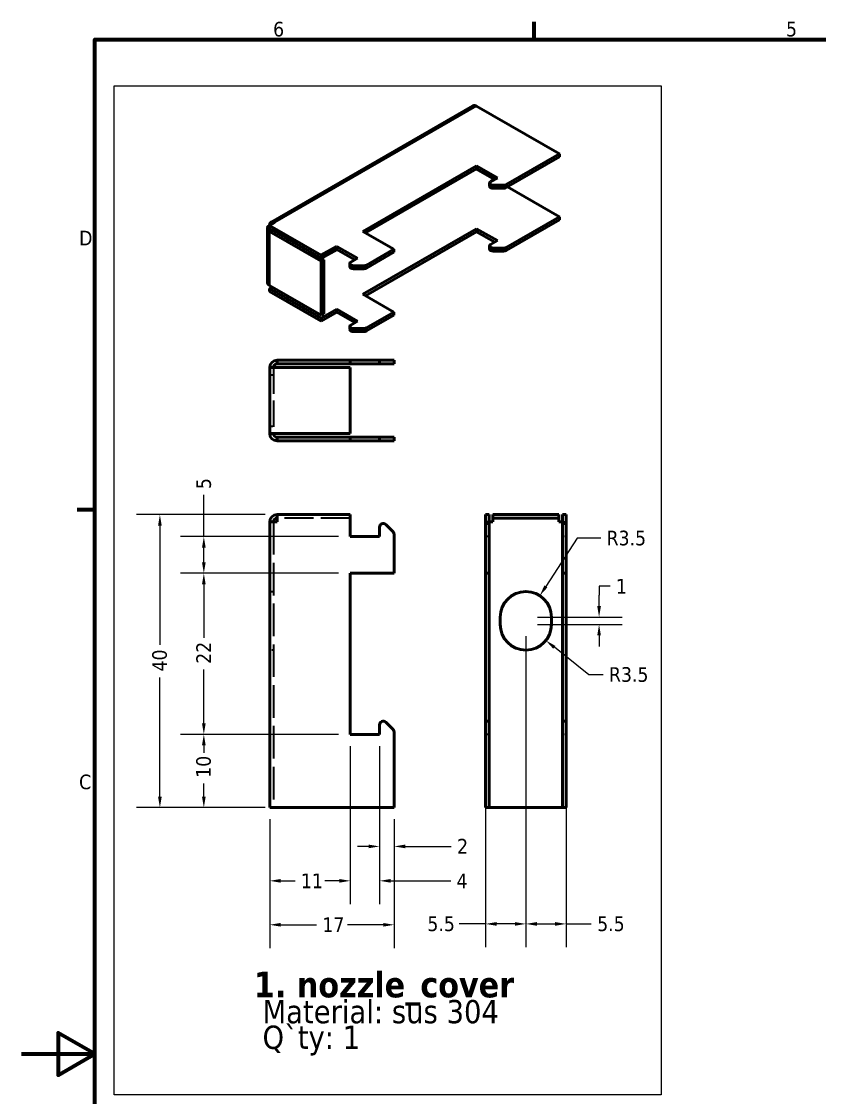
# Model space of a CAD drawing. Header units: millimetres. Extents: x 0 to 420, y 0 to 297.
# Drawn here: x 0 to 109, y 142.5 to 289.4 of the extents above; entities that cross this region are included whole.
import ezdxf

# ---------------------------------------------------------------- set-up
doc = ezdxf.new("R2010")
doc.units = ezdxf.units.MM
doc.linetypes.add('DASHED', pattern=[0.2067, 0.1654, -0.0413])
for name, color, linetype, lineweight in [('Border (ANSI)', 7, 'Continuous', 70), ('Dimension (ANSI)', 7, 'Continuous', 25), ('Hidden (ANSI)', 7, 'DASHED', 35), ('Sketch Geometry (ANSI)', 7, 'Continuous', 25), ('Symbol (ANSI)', 7, 'Continuous', 25), ('Visible (ANSI)', 7, 'Continuous', 50), ('Visible Narrow (ANSI)', 7, 'Continuous', 35)]:
    doc.layers.add(name, color=color, linetype=linetype, lineweight=lineweight)
doc.styles.add('Note Text (ANSI)', font='tahoma.ttf')
doc.dimstyles.new('Default - mm (ANSI)', dxfattribs={"dimtxt": 2, "dimasz": 1.5, "dimexe": 3.175, "dimexo": 1.6002, "dimgap": 0.8, "dimtad": 0, "dimtoh": 1, "dimrnd": 1e-08, "dimzin": 12, "dimdsep": 46, "dimtxsty": 'Note Text (ANSI)', "dimcen": 0.09, "dimdle": 10, "dimclrd": 256, "dimclre": 256, "dimclrt": 256, "dimadec": 1, "dimazin": 3, "dimtfac": 0.65, "dimtofl": 0, "dimtmove": 0, "dimatfit": 3, "dimfxl": 1, "dimtolj": 1, "dimtzin": 4, "dimlwd": 15, "dimlwe": 15, "dimarcsym": 0})

# ---------------------------------------------------------------- blocks, each defined once
blk = doc.blocks.new('Borders Default Border')
at = {"layer": 'Border (ANSI)'}
for p, q in [((70, 287), (70, 289.4)), ((10, 222.75), (7.6, 222.75))]:
    blk.add_line(p, q, dxfattribs=at)
at = {"layer": 'Border (ANSI)', "flags": 128}
for points in [[(10, 10), (10, 287), (410, 287), (410, 10), (10, 10)], [(0, 148.5), (10, 148.5), (5, 151.39), (5, 145.61), (10, 148.5)]]:
    blk.add_lwpolyline(points, dxfattribs=at)
at = {"layer": 'Border (ANSI)', "char_height": 2, "attachment_point": 7, "style": 'Note Text (ANSI)'}
for s, insert in [('6', (34.36, 287.36)), ('5', (104.41, 287.36)), ('D', (7.87, 258.87)), ('C', (7.86, 184.59))]:
    blk.add_mtext(s, dxfattribs=dict(at, insert=insert))
blk = doc.blocks.new('*D7')
at = {"layer": 'Defpoints', "color": 0, "transparency": 16777216}
for p in [(34.9, 222.12), (18.9, 182.12), (34.9, 182.12)]:
    blk.add_point(p, dxfattribs=at)
at = {"layer": 'Dimension (ANSI)', "lineweight": 15, "transparency": 16777216}
for p, q in [((33.29, 222.12), (15.72, 222.12)), ((18.9, 220.62), (18.9, 204.34)), ((18.9, 183.62), (18.9, 199.9)), ((33.29, 182.12), (15.72, 182.12))]:
    blk.add_line(p, q, dxfattribs=at)
at = {"layer": 'Dimension (ANSI)', "transparency": 16777216}
for points in [[(18.65, 220.62), (19.15, 220.62), (18.9, 222.12)], [(18.65, 183.62), (19.15, 183.62), (18.9, 182.12)]]:
    blk.add_solid(points, dxfattribs=at)
at = {"layer": 'Dimension (ANSI)', "lineweight": 18, "transparency": 16777216, "insert": (17.85, 200.7), "char_height": 2, "attachment_point": 1, "rotation": 90, "style": 'Note Text (ANSI)'}
blk.add_mtext('\\A1;40', dxfattribs=at)
blk = doc.blocks.new('*D8')
at = {"layer": 'Defpoints', "color": 0, "transparency": 16777216}
for p in [(24.9, 192.12), (44.9, 192.12), (34.9, 182.12)]:
    blk.add_point(p, dxfattribs=at)
at = {"layer": 'Dimension (ANSI)', "lineweight": 15, "transparency": 16777216}
for p, q in [((43.29, 192.12), (21.72, 192.12)), ((24.9, 190.62), (24.9, 189.58)), ((24.9, 183.62), (24.9, 185.39)), ((33.29, 182.12), (21.72, 182.12))]:
    blk.add_line(p, q, dxfattribs=at)
at = {"layer": 'Dimension (ANSI)', "transparency": 16777216}
for points in [[(24.65, 190.62), (25.15, 190.62), (24.9, 192.12)], [(24.65, 183.62), (25.15, 183.62), (24.9, 182.12)]]:
    blk.add_solid(points, dxfattribs=at)
at = {"layer": 'Dimension (ANSI)', "lineweight": 18, "transparency": 16777216, "insert": (23.85, 186.19), "char_height": 2, "attachment_point": 1, "rotation": 90, "style": 'Note Text (ANSI)'}
blk.add_mtext('\\A1;10', dxfattribs=at)
blk = doc.blocks.new('*D9')
at = {"layer": 'Defpoints', "color": 0, "transparency": 16777216}
for p in [(24.9, 214.12), (44.9, 214.12), (44.9, 192.12)]:
    blk.add_point(p, dxfattribs=at)
at = {"layer": 'Dimension (ANSI)', "lineweight": 15, "transparency": 16777216}
for p, q in [((43.29, 214.12), (21.72, 214.12)), ((24.9, 212.62), (24.9, 205.29)), ((24.9, 193.62), (24.9, 200.95)), ((43.29, 192.12), (21.72, 192.12))]:
    blk.add_line(p, q, dxfattribs=at)
at = {"layer": 'Dimension (ANSI)', "transparency": 16777216}
for points in [[(24.65, 212.62), (25.15, 212.62), (24.9, 214.12)], [(24.65, 193.62), (25.15, 193.62), (24.9, 192.12)]]:
    blk.add_solid(points, dxfattribs=at)
at = {"layer": 'Dimension (ANSI)', "lineweight": 18, "transparency": 16777216, "insert": (23.87, 201.75), "char_height": 2, "attachment_point": 1, "rotation": 90, "style": 'Note Text (ANSI)'}
blk.add_mtext('\\A1;22', dxfattribs=at)
blk = doc.blocks.new('*D10')
at = {"layer": 'Defpoints', "color": 0, "transparency": 16777216}
for p in [(24.9, 219.12), (44.9, 219.12), (44.9, 214.12)]:
    blk.add_point(p, dxfattribs=at)
at = {"layer": 'Dimension (ANSI)', "lineweight": 15, "transparency": 16777216}
for p, q in [((24.9, 219.12), (24.9, 224.8)), ((43.29, 219.12), (21.72, 219.12)), ((24.9, 215.62), (24.9, 217.62)), ((43.29, 214.12), (21.72, 214.12))]:
    blk.add_line(p, q, dxfattribs=at)
at = {"layer": 'Dimension (ANSI)', "transparency": 16777216}
for points in [[(24.65, 217.62), (25.15, 217.62), (24.9, 219.12)], [(24.65, 215.62), (25.15, 215.62), (24.9, 214.12)]]:
    blk.add_solid(points, dxfattribs=at)
at = {"layer": 'Dimension (ANSI)', "lineweight": 18, "transparency": 16777216, "insert": (23.87, 225.6), "char_height": 2, "attachment_point": 1, "rotation": 90, "style": 'Note Text (ANSI)'}
blk.add_mtext('\\A1;5', dxfattribs=at)
blk = doc.blocks.new('*D11')
at = {"layer": 'Defpoints', "color": 0, "transparency": 16777216}
for p in [(33.9, 182.12), (50.9, 182.12), (50.9, 166.12)]:
    blk.add_point(p, dxfattribs=at)
at = {"layer": 'Dimension (ANSI)', "lineweight": 15, "transparency": 16777216}
for p, q in [((33.9, 180.52), (33.9, 162.95)), ((50.9, 180.52), (50.9, 162.95)), ((35.4, 166.12), (40.29, 166.12)), ((49.4, 166.12), (44.5, 166.12))]:
    blk.add_line(p, q, dxfattribs=at)
at = {"layer": 'Dimension (ANSI)', "transparency": 16777216}
for points in [[(35.4, 166.37), (35.4, 165.87), (33.9, 166.12)], [(49.4, 166.37), (49.4, 165.87), (50.9, 166.12)]]:
    blk.add_solid(points, dxfattribs=at)
at = {"layer": 'Dimension (ANSI)', "lineweight": 18, "transparency": 16777216, "insert": (41.09, 167.12), "char_height": 2, "attachment_point": 1, "style": 'Note Text (ANSI)'}
blk.add_mtext('\\A1;17', dxfattribs=at)
blk = doc.blocks.new('*D12')
at = {"layer": 'Defpoints', "color": 0, "transparency": 16777216}
for p in [(44.9, 192.12), (33.9, 182.12), (44.9, 172.12)]:
    blk.add_point(p, dxfattribs=at)
at = {"layer": 'Dimension (ANSI)', "lineweight": 15, "transparency": 16777216}
for p, q in [((44.9, 190.52), (44.9, 168.95)), ((33.9, 180.52), (33.9, 168.95)), ((35.4, 172.12), (37.36, 172.12)), ((43.4, 172.12), (41.43, 172.12))]:
    blk.add_line(p, q, dxfattribs=at)
at = {"layer": 'Dimension (ANSI)', "transparency": 16777216}
for points in [[(35.4, 172.37), (35.4, 171.87), (33.9, 172.12)], [(43.4, 172.37), (43.4, 171.87), (44.9, 172.12)]]:
    blk.add_solid(points, dxfattribs=at)
at = {"layer": 'Dimension (ANSI)', "lineweight": 18, "transparency": 16777216, "insert": (38.16, 173.12), "char_height": 2, "attachment_point": 1, "style": 'Note Text (ANSI)'}
blk.add_mtext('\\A1;11', dxfattribs=at)
blk = doc.blocks.new('*D13')
at = {"layer": 'Defpoints', "color": 0, "transparency": 16777216}
for p in [(44.9, 192.12), (48.9, 192.12), (48.9, 172.12)]:
    blk.add_point(p, dxfattribs=at)
at = {"layer": 'Dimension (ANSI)', "lineweight": 15, "transparency": 16777216}
for p, q in [((44.9, 190.52), (44.9, 168.95)), ((48.9, 190.52), (48.9, 168.95)), ((43.4, 172.12), (41.9, 172.12)), ((50.4, 172.12), (58.62, 172.12))]:
    blk.add_line(p, q, dxfattribs=at)
at = {"layer": 'Dimension (ANSI)', "transparency": 16777216}
for points in [[(43.4, 172.37), (43.4, 171.87), (44.9, 172.12)], [(50.4, 172.37), (50.4, 171.87), (48.9, 172.12)]]:
    blk.add_solid(points, dxfattribs=at)
at = {"layer": 'Dimension (ANSI)', "lineweight": 18, "transparency": 16777216, "insert": (59.42, 173.12), "char_height": 2, "attachment_point": 1, "style": 'Note Text (ANSI)'}
blk.add_mtext('\\A1;4', dxfattribs=at)
blk = doc.blocks.new('*D14')
at = {"layer": 'Defpoints', "color": 0, "transparency": 16777216}
for p in [(48.9, 192.12), (50.9, 182.12), (50.9, 176.82)]:
    blk.add_point(p, dxfattribs=at)
at = {"layer": 'Dimension (ANSI)', "lineweight": 15, "transparency": 16777216}
for p, q in [((48.9, 190.52), (48.9, 173.65)), ((50.9, 180.52), (50.9, 173.65)), ((47.4, 176.82), (45.9, 176.82)), ((52.4, 176.82), (58.69, 176.82))]:
    blk.add_line(p, q, dxfattribs=at)
at = {"layer": 'Dimension (ANSI)', "transparency": 16777216}
for points in [[(47.4, 177.07), (47.4, 176.57), (48.9, 176.82)], [(52.4, 177.07), (52.4, 176.57), (50.9, 176.82)]]:
    blk.add_solid(points, dxfattribs=at)
at = {"layer": 'Dimension (ANSI)', "lineweight": 18, "transparency": 16777216, "insert": (59.49, 177.85), "char_height": 2, "attachment_point": 1, "style": 'Note Text (ANSI)'}
blk.add_mtext('\\A1;2', dxfattribs=at)
blk = doc.blocks.new('*D15')
at = {"layer": 'Defpoints', "color": 0, "transparency": 16777216}
for p in [(68.88, 207.12), (71.61, 204.93)]:
    blk.add_point(p, dxfattribs=at)
at = {"layer": 'Dimension (ANSI)', "lineweight": 15, "transparency": 16777216}
for p, q in [((77.46, 200.25), (72.78, 204)), ((79.43, 200.25), (77.46, 200.25))]:
    blk.add_line(p, q, dxfattribs=at)
at = {"layer": 'Dimension (ANSI)', "transparency": 16777216}
blk.add_solid([(72.93, 204.19), (72.62, 203.8), (71.61, 204.93)], dxfattribs=at)
at = {"layer": 'Dimension (ANSI)', "lineweight": 18, "transparency": 16777216, "insert": (80.23, 201.29), "char_height": 2, "attachment_point": 1, "style": 'Note Text (ANSI)'}
blk.add_mtext('\\A1;R3.5', dxfattribs=at)
blk = doc.blocks.new('*D16')
at = {"layer": 'Defpoints', "color": 0, "transparency": 16777216}
for p in [(70.79, 211.05), (68.88, 208.12)]:
    blk.add_point(p, dxfattribs=at)
at = {"layer": 'Dimension (ANSI)', "lineweight": 15, "transparency": 16777216}
for p, q in [((75.89, 218.88), (71.61, 212.31)), ((79.1, 218.88), (75.89, 218.88))]:
    blk.add_line(p, q, dxfattribs=at)
at = {"layer": 'Dimension (ANSI)', "transparency": 16777216}
blk.add_solid([(71.4, 212.45), (71.82, 212.17), (70.79, 211.05)], dxfattribs=at)
at = {"layer": 'Dimension (ANSI)', "lineweight": 18, "transparency": 16777216, "insert": (79.9, 219.92), "char_height": 2, "attachment_point": 1, "style": 'Note Text (ANSI)'}
blk.add_mtext('\\A1;R3.5', dxfattribs=at)
blk = doc.blocks.new('*D17')
at = {"layer": 'Defpoints', "color": 0, "transparency": 16777216}
for p in [(68.88, 207.12), (74.38, 192.12), (74.38, 166.24)]:
    blk.add_point(p, dxfattribs=at)
at = {"layer": 'Dimension (ANSI)', "lineweight": 15, "transparency": 16777216}
for p, q in [((68.88, 205.52), (68.88, 163.06)), ((74.38, 190.52), (74.38, 163.06)), ((70.38, 166.24), (72.88, 166.24)), ((74.38, 166.24), (77.82, 166.24))]:
    blk.add_line(p, q, dxfattribs=at)
at = {"layer": 'Dimension (ANSI)', "transparency": 16777216}
for points in [[(70.38, 166.49), (70.38, 165.99), (68.88, 166.24)], [(72.88, 166.49), (72.88, 165.99), (74.38, 166.24)]]:
    blk.add_solid(points, dxfattribs=at)
at = {"layer": 'Dimension (ANSI)', "lineweight": 18, "transparency": 16777216, "insert": (78.62, 167.26), "char_height": 2, "attachment_point": 1, "style": 'Note Text (ANSI)'}
blk.add_mtext('\\A1;5.5', dxfattribs=at)
blk = doc.blocks.new('*D18')
at = {"layer": 'Defpoints', "color": 0, "transparency": 16777216}
for p in [(68.88, 207.12), (63.38, 192.12), (63.38, 166.24)]:
    blk.add_point(p, dxfattribs=at)
at = {"layer": 'Dimension (ANSI)', "lineweight": 15, "transparency": 16777216}
for p, q in [((68.88, 205.52), (68.88, 163.06)), ((63.38, 190.52), (63.38, 163.06)), ((63.38, 166.24), (59.75, 166.24)), ((67.38, 166.24), (64.88, 166.24))]:
    blk.add_line(p, q, dxfattribs=at)
at = {"layer": 'Dimension (ANSI)', "transparency": 16777216}
for points in [[(64.88, 166.49), (64.88, 165.99), (63.38, 166.24)], [(67.38, 166.49), (67.38, 165.99), (68.88, 166.24)]]:
    blk.add_solid(points, dxfattribs=at)
at = {"layer": 'Dimension (ANSI)', "lineweight": 18, "transparency": 16777216, "insert": (55.43, 167.26), "char_height": 2, "attachment_point": 1, "style": 'Note Text (ANSI)'}
blk.add_mtext('\\A1;5.5', dxfattribs=at)
blk = doc.blocks.new('*D19')
at = {"layer": 'Defpoints', "color": 0, "transparency": 16777216}
for p in [(68.88, 208.12), (68.88, 207.12), (78.88, 207.12)]:
    blk.add_point(p, dxfattribs=at)
at = {"layer": 'Dimension (ANSI)', "lineweight": 15, "transparency": 16777216}
for p, q in [((80.38, 212.33), (78.88, 212.33)), ((78.88, 212.33), (78.88, 211.12)), ((78.88, 209.62), (78.88, 211.12)), ((70.48, 208.12), (82.05, 208.12)), ((70.48, 207.12), (82.05, 207.12)), ((78.88, 205.62), (78.88, 204.12))]:
    blk.add_line(p, q, dxfattribs=at)
at = {"layer": 'Dimension (ANSI)', "transparency": 16777216}
for points in [[(78.63, 209.62), (79.13, 209.62), (78.88, 208.12)], [(78.63, 205.62), (79.13, 205.62), (78.88, 207.12)]]:
    blk.add_solid(points, dxfattribs=at)
at = {"layer": 'Dimension (ANSI)', "lineweight": 18, "transparency": 16777216, "insert": (81.18, 213.34), "char_height": 2, "attachment_point": 1, "style": 'Note Text (ANSI)'}
blk.add_mtext('\\A1;1', dxfattribs=at)

msp = doc.modelspace()

# ---------------------------------------------------------------- linework, layer by layer
at = {"layer": 'Hidden (ANSI)', "ltscale": 0.952248}
for p, q in [((33.8951, 241.1851), (34.3951, 241.1851)), ((33.8951, 234.1851), (34.3951, 234.1851)), ((63.8761, 221.121), (63.3761, 221.121)), ((73.8761, 221.121), (74.3761, 221.121)), ((63.8761, 219.121), (63.3761, 219.121)), ((74.3761, 219.121), (73.8761, 219.121)), ((33.8951, 211.621), (34.3951, 211.621)), ((34.3951, 203.621), (33.8951, 203.621)), ((63.8761, 192.121), (63.3761, 192.121)), ((74.3761, 192.121), (73.8761, 192.121))]:
    msp.add_line(p, q, dxfattribs=at)
at = {"layer": 'Hidden (ANSI)', "ltscale": 21.770681}
msp.add_line((34.3951, 242.1851), (34.3951, 233.1851), dxfattribs=at)
at = {"layer": 'Hidden (ANSI)', "ltscale": 26.954178}
msp.add_line((34.3951, 221.121), (34.3951, 182.121), dxfattribs=at)
at = {"layer": 'Hidden (ANSI)', "ltscale": 24.189648}
msp.add_line((44.8951, 221.621), (34.8951, 221.621), dxfattribs=at)
at = {"layer": 'Sketch Geometry (ANSI)'}
for p, q in [((12.6505, 280.6579), (87.363, 280.6579)), ((12.6505, 142.8958), (12.6505, 280.6579)), ((87.363, 280.6579), (87.363, 142.8958)), ((87.363, 142.8958), (12.6505, 142.8958))]:
    msp.add_line(p, q, dxfattribs=at)
at = {"layer": 'Visible (ANSI)'}
for p, q in [((34.0818, 262.0474), (61.659, 277.928)), ((62.158, 277.879), (73.4717, 271.3639)), ((73.4717, 271.3639), (66.1935, 267.1726)), ((73.4717, 270.9551), (66.1935, 266.7639)), ((73.4717, 270.9551), (73.4717, 271.3639)), ((46.6017, 260.7768), (62.158, 269.7351)), ((62.158, 269.3263), (46.9566, 260.5724)), ((62.158, 269.7351), (62.158, 269.3263)), ((62.158, 269.7351), (64.9864, 268.1063)), ((64.6315, 267.9019), (62.158, 269.3263)), ((64.6041, 267.8861), (62.158, 269.2947)), ((63.9258, 267.3762), (63.9258, 266.9675)), ((64.9864, 268.1063), (64.0722, 267.5798)), ((65.84, 267.0883), (64.4258, 267.0883)), ((64.4258, 266.6795), (65.84, 266.6795)), ((73.4717, 262.7796), (66.3732, 266.8673)), ((34.5808, 261.9984), (33.8737, 261.5912)), ((40.9448, 257.5192), (33.8737, 261.5912)), ((33.8737, 261.5912), (33.8737, 261.1824)), ((66.1935, 258.5884), (73.4717, 262.7796)), ((66.1935, 258.1796), (73.4717, 262.3708)), ((73.4717, 262.7796), (73.4717, 262.3708)), ((33.5808, 253.8229), (33.5808, 261.1808)), ((40.9448, 257.1104), (33.8737, 261.1824)), ((33.8737, 260.7736), (40.9448, 256.7017)), ((41.2984, 256.9053), (34.2273, 260.9772)), ((46.6017, 252.1925), (62.158, 261.1508)), ((50.8443, 258.3336), (46.6017, 260.7768)), ((62.158, 260.7421), (46.9566, 251.9881)), ((62.158, 261.1508), (64.9864, 259.522)), ((62.158, 261.1508), (62.158, 260.7421)), ((64.6315, 259.3177), (62.158, 260.7421)), ((40.9448, 257.5192), (43.0661, 258.7408)), ((43.0661, 258.7408), (45.8946, 257.112)), ((43.0661, 258.7408), (43.0661, 258.332)), ((63.9258, 258.792), (63.9258, 258.3832)), ((64.9864, 259.522), (64.0722, 258.9956)), ((43.0661, 258.332), (40.9448, 257.1104)), ((40.9448, 257.1104), (40.9448, 257.5192)), ((45.5396, 256.9076), (43.0661, 258.332)), ((45.8946, 257.112), (44.9803, 256.5855)), ((50.8443, 258.3336), (47.1017, 256.1783)), ((50.8443, 257.9248), (47.1017, 255.7696)), ((50.8443, 257.9248), (50.8443, 258.3336)), ((65.84, 258.5041), (64.4258, 258.5041)), ((64.4258, 258.0953), (65.84, 258.0953)), ((41.2984, 256.9053), (40.9448, 256.7017)), ((40.9448, 256.7017), (40.9448, 249.3437)), ((41.2984, 256.9053), (41.2984, 249.5473)), ((44.8339, 256.3819), (44.8339, 255.9732)), ((46.7481, 256.094), (45.3339, 256.094)), ((45.3339, 255.6852), (46.7481, 255.6852)), ((40.9448, 249.3437), (33.8737, 253.4157)), ((34.2287, 253.2113), (33.8737, 253.0069)), ((40.9448, 248.935), (33.8737, 253.0069)), ((33.8737, 253.0069), (33.8737, 252.5981)), ((33.8737, 252.5981), (40.9448, 248.5262)), ((50.8443, 249.7493), (46.6017, 252.1925)), ((40.9448, 248.935), (43.0661, 250.1565)), ((43.0661, 249.7478), (40.9448, 248.5262)), ((43.0661, 250.1565), (43.0661, 249.7478)), ((43.0661, 250.1565), (45.8946, 248.5278)), ((45.5396, 248.3234), (43.0661, 249.7478)), ((47.1017, 247.5941), (50.8443, 249.7493)), ((50.8443, 249.3406), (50.8443, 249.7493)), ((41.2984, 249.5473), (40.9448, 249.3437)), ((40.9448, 248.5262), (40.9448, 248.935)), ((45.8946, 248.5278), (44.9803, 248.0013)), ((47.1017, 247.1853), (50.8443, 249.3406)), ((44.8339, 247.7977), (44.8339, 247.3889)), ((46.7481, 247.5098), (45.3339, 247.5098)), ((45.3339, 247.101), (46.7481, 247.101)), ((44.8951, 243.1851), (34.8951, 243.1851)), ((34.8951, 243.1851), (34.8951, 242.6851)), ((44.8951, 242.6851), (34.8951, 242.6851)), ((44.8951, 243.1851), (48.8951, 243.1851)), ((44.8951, 242.6851), (44.8951, 243.1851)), ((48.8951, 242.6851), (44.8951, 242.6851)), ((48.8951, 243.1851), (49.7486, 243.1851)), ((48.8951, 243.1851), (48.8951, 242.6851)), ((49.7486, 242.6851), (48.8951, 242.6851)), ((50.7486, 243.1851), (49.7486, 243.1851)), ((49.7486, 242.6851), (50.7486, 242.6851)), ((50.7486, 243.1851), (50.8951, 243.1851)), ((50.8951, 242.6851), (50.7486, 242.6851)), ((50.8951, 242.6851), (50.8951, 243.1851)), ((34.8951, 242.1851), (33.8951, 242.1851)), ((33.8951, 233.1851), (33.8951, 242.1851)), ((34.8951, 242.1851), (44.8951, 242.1851)), ((44.8951, 242.1851), (44.8951, 233.1851)), ((33.8951, 233.1851), (34.8951, 233.1851)), ((44.8951, 233.1851), (34.8951, 233.1851)), ((44.8951, 232.6851), (34.8951, 232.6851)), ((34.8951, 232.6851), (34.8951, 232.1851)), ((34.8951, 232.1851), (44.8951, 232.1851)), ((44.8951, 232.1851), (44.8951, 232.6851)), ((44.8951, 232.6851), (48.8951, 232.6851)), ((48.8951, 232.1851), (44.8951, 232.1851)), ((48.8951, 232.6851), (49.7486, 232.6851)), ((48.8951, 232.6851), (48.8951, 232.1851)), ((49.7486, 232.1851), (48.8951, 232.1851)), ((50.7486, 232.6851), (49.7486, 232.6851)), ((49.7486, 232.1851), (50.7486, 232.1851)), ((50.7486, 232.6851), (50.8951, 232.6851)), ((50.8951, 232.1851), (50.7486, 232.1851)), ((50.8951, 232.1851), (50.8951, 232.6851)), ((34.8951, 222.121), (44.8951, 222.121)), ((34.8951, 222.121), (34.8951, 221.121)), ((44.8951, 219.121), (44.8951, 222.121)), ((63.3761, 220.9139), (63.3761, 222.121)), ((63.3761, 222.121), (63.8761, 222.121)), ((63.8761, 222.121), (63.8761, 220.9139)), ((64.3761, 221.621), (64.3761, 222.121)), ((73.3761, 222.121), (64.3761, 222.121)), ((73.3761, 221.621), (73.3761, 222.121)), ((73.8761, 220.9139), (73.8761, 222.121)), ((73.8761, 222.121), (74.3761, 222.121)), ((74.3761, 222.121), (74.3761, 220.9139)), ((33.8951, 221.121), (34.8951, 221.121)), ((33.8951, 182.121), (33.8951, 221.121)), ((48.8951, 220.4139), (48.8951, 219.121)), ((49.7486, 220.7675), (50.7486, 219.7675)), ((63.3761, 220.7675), (63.3761, 220.9139)), ((63.8761, 220.9139), (63.3761, 220.9139)), ((63.3761, 220.7675), (63.3761, 219.7675)), ((64.3761, 221.121), (63.8761, 221.121)), ((63.8761, 220.9139), (63.8761, 220.7675)), ((63.8761, 219.7675), (63.8761, 220.7675)), ((73.3761, 221.621), (64.3761, 221.621)), ((64.3761, 221.621), (64.3761, 221.121)), ((73.3761, 221.621), (73.3761, 221.121)), ((73.8761, 221.121), (73.3761, 221.121)), ((73.8761, 220.7675), (73.8761, 220.9139)), ((74.3761, 220.9139), (73.8761, 220.9139)), ((73.8761, 220.7675), (73.8761, 219.7675)), ((74.3761, 220.9139), (74.3761, 220.7675)), ((74.3761, 219.7675), (74.3761, 220.7675)), ((48.8951, 219.121), (44.8951, 219.121)), ((50.8951, 219.4139), (50.8951, 214.121)), ((63.3761, 219.4139), (63.3761, 219.7675)), ((63.3761, 219.4139), (63.3761, 214.121)), ((63.8761, 219.7675), (63.8761, 219.4139)), ((63.8761, 219.4139), (63.8761, 214.121)), ((73.8761, 219.4139), (73.8761, 219.7675)), ((73.8761, 214.121), (73.8761, 219.4139)), ((74.3761, 219.7675), (74.3761, 219.4139)), ((74.3761, 214.121), (74.3761, 219.4139)), ((44.8951, 192.121), (44.8951, 214.121)), ((44.8951, 214.121), (50.8951, 214.121)), ((63.3761, 193.9139), (63.3761, 214.121)), ((63.3761, 214.121), (63.8761, 214.121)), ((63.8761, 214.121), (63.8761, 193.9139)), ((73.8761, 193.9139), (73.8761, 214.121)), ((73.8761, 214.121), (74.3761, 214.121)), ((74.3761, 214.121), (74.3761, 193.9139)), ((65.3761, 207.121), (65.3761, 208.121)), ((72.3761, 208.121), (72.3761, 207.121)), ((63.3761, 193.7675), (63.3761, 193.9139)), ((63.8761, 193.9139), (63.3761, 193.9139)), ((63.8761, 193.9139), (63.8761, 193.7675)), ((73.8761, 193.7675), (73.8761, 193.9139)), ((74.3761, 193.9139), (73.8761, 193.9139)), ((74.3761, 193.9139), (74.3761, 193.7675)), ((48.8951, 193.4139), (48.8951, 192.121)), ((49.7486, 193.7675), (50.7486, 192.7675)), ((63.3761, 193.7675), (63.3761, 192.7675)), ((63.3761, 192.4139), (63.3761, 192.7675)), ((63.8761, 192.7675), (63.8761, 193.7675)), ((63.8761, 192.7675), (63.8761, 192.4139)), ((73.8761, 193.7675), (73.8761, 192.7675)), ((73.8761, 192.4139), (73.8761, 192.7675)), ((74.3761, 192.7675), (74.3761, 193.7675)), ((74.3761, 192.7675), (74.3761, 192.4139)), ((48.8951, 192.121), (44.8951, 192.121)), ((50.8951, 192.4139), (50.8951, 182.121)), ((63.3761, 192.4139), (63.3761, 182.121)), ((63.8761, 192.4139), (63.8761, 182.121)), ((73.8761, 182.121), (73.8761, 192.4139)), ((74.3761, 182.121), (74.3761, 192.4139)), ((33.8951, 182.121), (34.8951, 182.121)), ((50.8951, 182.121), (34.8951, 182.121)), ((63.8761, 182.121), (63.3761, 182.121)), ((63.8761, 182.121), (64.3761, 182.121)), ((64.3761, 182.121), (73.3761, 182.121)), ((73.8761, 182.121), (73.3761, 182.121)), ((73.8761, 182.121), (74.3761, 182.121))]:
    msp.add_line(p, q, dxfattribs=at)
for centre, radius, start, end in [((34.8951, 242.1851), 1, 90, 180), ((34.8951, 242.1851), 0.5, 90, 180), ((34.8951, 233.1851), 1, 180, 270), ((34.8951, 233.1851), 0.5, 180, 270), ((34.8951, 221.121), 1, 90, 180), ((34.8951, 221.121), 0.5, 90, 180), ((49.3951, 220.4139), 0.5, 45, 180), ((50.3951, 219.4139), 0.5, 0, 45), ((68.8761, 208.121), 3.5, 0, 180), ((68.8761, 207.121), 3.5, 180, 0), ((49.3951, 193.4139), 0.5, 45, 180), ((50.3951, 192.4139), 0.5, 0, 45)]:
    msp.add_arc(centre, radius, start, end, dxfattribs=at)
for centre, major_axis, ratio, start_param, end_param in [((62.158, 277.0614), (-0.499, 0.8666), 0.57809312, 5.49972085, 6.28318531), ((62.158, 269.7035), (-0.2495, 0.4333), 0.57809312, 2.2833646, 2.3581282), ((64.4258, 267.3762), (-0.5, 0), 0.5758617, 5.49778714, 7.85398163), ((64.4258, 266.9675), (-0.5, 0), 0.5758617, 0, 1.57079633), ((65.84, 267.3762), (-0.5, 0), 0.5758617, 1.57079633, 2.35619449), ((65.84, 266.9675), (0.5, 0), 0.5758617, 4.71238898, 5.49778714), ((34.5808, 261.1808), (-1, 0), 0.5758617, 5.49778714, 7.06858347), ((34.5808, 261.1808), (-0.499, 0.8666), 0.57809312, 5.49972085, 7.06665721), ((34.5808, 261.1808), (-0.5, 0), 0.5758617, 0.6973366, 0.78539816), ((64.4258, 258.792), (-0.5, 0), 0.5758617, 5.49778714, 7.85398163), ((65.84, 258.792), (-0.5, 0), 0.5758617, 1.57079633, 2.35619449), ((64.4258, 258.3832), (-0.5, 0), 0.5758617, 0, 1.57079633), ((65.84, 258.3832), (0.5, 0), 0.5758617, 4.71238898, 5.49778714), ((45.3339, 256.3819), (-0.5, 0), 0.5758617, 5.49778714, 7.85398163), ((45.3339, 255.9732), (-0.5, 0), 0.5758617, 0, 1.57079633), ((46.7481, 256.3819), (-0.5, 0), 0.5758617, 1.57079633, 2.35619449), ((46.7481, 255.9732), (0.5, 0), 0.5758617, 4.71238898, 5.49778714), ((34.5808, 253.8229), (-1, 0), 0.5758617, 0, 0.78539816), ((45.3339, 247.7977), (-0.5, 0), 0.5758617, 5.49778714, 7.85398163), ((45.3339, 247.3889), (-0.5, 0), 0.5758617, 0, 1.57079633), ((46.7481, 247.7977), (-0.5, 0), 0.5758617, 1.57079633, 2.35619449), ((46.7481, 247.3889), (0.5, 0), 0.5758617, 4.71238898, 5.49778714)]:
    msp.add_ellipse(centre, major_axis=major_axis, ratio=ratio, start_param=start_param, end_param=end_param, dxfattribs=at)
at = {"layer": 'Visible Narrow (ANSI)'}
for p, q in [((62.158, 277.879), (34.5808, 261.9984)), ((62.158, 269.2947), (46.984, 260.5566)), ((64.4258, 266.6795), (64.4258, 267.0883)), ((65.84, 267.0883), (65.84, 266.6795)), ((66.1935, 266.7639), (66.1935, 267.1726)), ((34.2273, 260.9772), (33.8737, 260.7736)), ((33.8737, 260.7736), (33.8737, 253.4157)), ((34.2273, 260.9788), (34.2273, 260.9772)), ((66.1935, 258.1796), (66.1935, 258.5884)), ((40.2624, 257.5018), (40.2637, 257.5026)), ((43.0935, 258.3162), (40.9708, 257.0939)), ((64.4258, 258.0953), (64.4258, 258.5041)), ((65.84, 258.5041), (65.84, 258.0953)), ((45.3339, 255.6852), (45.3339, 256.094)), ((46.7481, 256.094), (46.7481, 255.6852)), ((47.1017, 255.7696), (47.1017, 256.1783)), ((45.3339, 247.101), (45.3339, 247.5098)), ((46.7481, 247.5098), (46.7481, 247.101)), ((47.1017, 247.1853), (47.1017, 247.5941))]:
    msp.add_line(p, q, dxfattribs=at)

# ---------------------------------------------------------------- block references
msp.add_blockref('Borders Default Border', (0, 0))

# ---------------------------------------------------------------- texts
at = {"layer": 'Symbol (ANSI)', "insert": (31.7216, 159.7119), "char_height": 2, "width": 54.411915, "attachment_point": 1, "line_spacing_factor": 0.661283, "style": 'Note Text (ANSI)'}
msp.add_mtext('{\\fTahoma|b1|i0|c129|p34;\\H1.75x;1. nozzle_cover\\P\\fTahoma|b0|i0|c129|p34;\\H0.90714x; Material: sus 304\\H1.6867x; \\H0.59287x;\\P Q`ty: 1\\H1.656x; \\H0.60385x;\\P\\H1.6273x; }', dxfattribs=at)

# ---------------------------------------------------------------- dimensions: what is measured, and where the dimension line sits
at = {"layer": 'Dimension (ANSI)', "lineweight": 18}
for base, p1, p2, angle, override, picture, middle in [((24.8951, 219.121), (44.8951, 214.121), (44.8951, 219.121), 270, {"dimgap": 0.8, "dimtoh": 0, "dimdec": 2, "dimtol": 0, "dimlim": 0, "dimtp": 0, "dimtm": 0, "dimtdec": 2, "dimatfit": 2}, '*D10', (24.8951, 226.1948)), ((18.8951, 182.121), (34.8951, 222.121), (34.8951, 182.121), 270, {"dimgap": 0.8, "dimtoh": 0, "dimdec": 2, "dimtol": 0, "dimlim": 0, "dimtp": 0, "dimtm": 0, "dimtdec": 2, "dimatfit": 1}, '*D7', (18.8951, 202.121)), ((24.8951, 214.121), (44.8951, 192.121), (44.8951, 214.121), 90, {"dimgap": 0.8, "dimtoh": 0, "dimdec": 2, "dimtol": 0, "dimlim": 0, "dimtp": 0, "dimtm": 0, "dimtdec": 2, "dimatfit": 1}, '*D9', (24.8951, 203.121)), ((78.8761, 207.121), (68.8761, 208.121), (68.8761, 207.121), 90, {"dimgap": 0.8, "dimtih": 1, "dimtoh": 1, "dimdec": 2, "dimtol": 0, "dimlim": 0, "dimtp": 0, "dimtm": 0, "dimtdec": 2, "dimtmove": 1, "dimatfit": 1}, '*D19', (78.9584, 212.332)), ((74.3761, 166.2396), (68.8761, 207.121), (74.3761, 192.121), 180, {"dimgap": 0.8, "dimtoh": 0, "dimdec": 2, "dimtol": 0, "dimlim": 0, "dimtp": 0, "dimtm": 0, "dimtdec": 2, "dimatfit": 2}, '*D17', (80.3863, 166.2396)), ((24.8951, 192.121), (34.8951, 182.121), (44.8951, 192.121), 90, {"dimgap": 0.8, "dimtoh": 0, "dimdec": 2, "dimtol": 0, "dimlim": 0, "dimtp": 0, "dimtm": 0, "dimtdec": 2, "dimatfit": 1}, '*D8', (24.8951, 187.4825)), ((50.8951, 176.8243), (48.8951, 192.121), (50.8951, 182.121), 180, {"dimgap": 0.8, "dimtoh": 0, "dimdec": 2, "dimtol": 0, "dimlim": 0, "dimtp": 0, "dimtm": 0, "dimtdec": 2, "dimatfit": 1}, '*D14', (60.1041, 176.8243))]:
    dim = msp.add_linear_dim(base=base, p1=p1, p2=p2, angle=angle, dimstyle='Default - mm (ANSI)', override=override, dxfattribs=at)
    dim.commit()
    dim.dimension.update_dxf_attribs({"geometry": picture, "text_midpoint": middle, "dimtype": 160})
for center, mpoint, picture, middle in [((68.8761, 208.121), (70.787, 211.0534), '*D16', (82.5027, 218.8828)), ((68.8761, 207.121), (71.6078, 204.9328), '*D15', (82.8293, 200.246))]:
    dim = msp.add_radius_dim(center=center, mpoint=mpoint, dimstyle='Default - mm (ANSI)', override={"dimgap": 0.8, "dimtih": 1, "dimdec": 2, "dimcen": 0, "dimtol": 0, "dimlim": 0, "dimtp": 0, "dimtm": 0, "dimtdec": 2}, dxfattribs=at)
    dim.commit()
    dim.dimension.update_dxf_attribs({"geometry": picture, "text_midpoint": middle, "dimtype": 164})
for base, p1, p2, override, picture, middle in [((63.3761, 166.2396), (68.8761, 207.121), (63.3761, 192.121), {"dimgap": 0.8, "dimtoh": 0, "dimdec": 2, "dimtol": 0, "dimlim": 0, "dimtp": 0, "dimtm": 0, "dimtdec": 2, "dimatfit": 2}, '*D18', (57.1899, 166.2396)), ((44.8951, 172.121), (33.8951, 182.121), (44.8951, 192.121), {"dimgap": 0.8, "dimtoh": 0, "dimdec": 2, "dimtol": 0, "dimlim": 0, "dimtp": 0, "dimtm": 0, "dimtdec": 2, "dimatfit": 1}, '*D12', (39.3951, 172.121)), ((48.8951, 172.121), (44.8951, 192.121), (48.8951, 192.121), {"dimgap": 0.8, "dimtoh": 0, "dimdec": 2, "dimtol": 0, "dimlim": 0, "dimtp": 0, "dimtm": 0, "dimtdec": 2, "dimatfit": 1}, '*D13', (60.1106, 172.121)), ((50.8951, 166.121), (33.8951, 182.121), (50.8951, 182.121), {"dimgap": 0.8, "dimtoh": 0, "dimdec": 2, "dimtol": 0, "dimlim": 0, "dimtp": 0, "dimtm": 0, "dimtdec": 2, "dimatfit": 1}, '*D11', (42.3951, 166.121))]:
    dim = msp.add_linear_dim(base=base, p1=p1, p2=p2, dimstyle='Default - mm (ANSI)', override=override, dxfattribs=at)
    dim.commit()
    dim.dimension.update_dxf_attribs({"geometry": picture, "text_midpoint": middle, "dimtype": 160})

doc.saveas('drawing.dxf')
